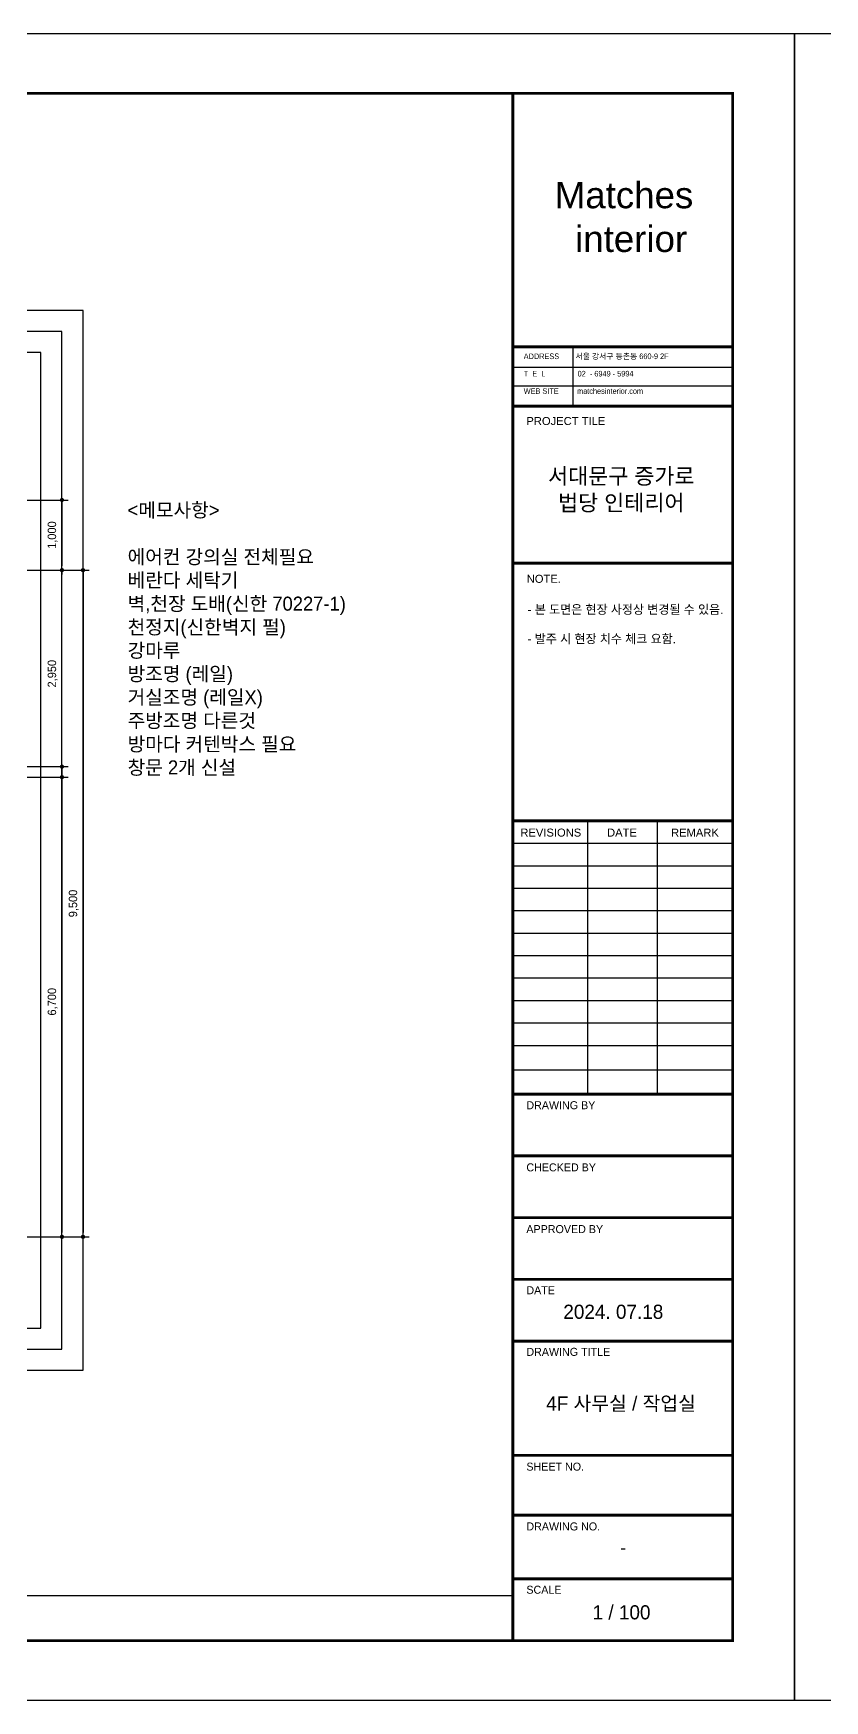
# Model space of a CAD drawing. Header units: millimetres. Extents: x -224448 to 1592092, y -164641 to 319001.
# Drawn here: x 204218 to 215490, y 146190 to 169950 of the extents above; entities that cross this region are included whole.
import ezdxf
from ezdxf.enums import TextEntityAlignment as Align

# ---------------------------------------------------------------- set-up
doc = ezdxf.new("R2010")
doc.units = ezdxf.units.MM
doc.layers.get('Defpoints').update_dxf_attribs({"color": 35})
for name, color, linetype in [('DIM', 3, 'Continuous'), ('I-TEXT', 7, 'Continuous'), ('I_FORMAT', 7, 'Continuous'), ('Layer 1', 7, 'Continuous')]:
    doc.layers.add(name, color=color, linetype=linetype)
doc.styles.add('HY울릉도', font='')
doc.styles.add('IABU-글꼴스타일', font='')
doc.styles.add('NTOP', font='Dotum.ttf')
doc.styles.add('sim', font='')
doc.styles.get("Standard").update_dxf_attribs({"font": 'arial.ttf'})
doc.styles.add('주석', font='arial.ttf')
doc.styles.get('HY울릉도').set_extended_font_data('HY울릉도L')
doc.styles.get('IABU-글꼴스타일').set_extended_font_data('HY울릉도L')
doc.styles.get('sim').set_extended_font_data('Pretendard Variable Light')
doc.dimstyles.new('IABC-100 (SUB)', dxfattribs={"dimscale": 60, "dimtxt": 2, "dimasz": 1, "dimexe": 1.5, "dimexo": 2, "dimgap": 1, "dimtad": 1, "dimdec": 0, "dimdsep": 46, "dimlunit": 6, "dimtxsty": 'IABU-글꼴스타일', "dimblk": '1234_Dot', "dimcen": 1, "dimclrd": 4, "dimclre": 4, "dimclrt": 7, "dimadec": 0, "dimazin": 0, "dimtfac": 1, "dimtdec": 0, "dimtix": 1, "dimtmove": 2, "dimatfit": 3, "dimldrblk": '1234_Dot', "dimfxl": 2, "dimtolj": 1, "dimtzin": 0, "dimarcsym": 0})
doc.dimstyles.new('ISO-25', dxfattribs={"dimtxt": 2.5, "dimasz": 2.5, "dimexe": 1.25, "dimexo": 0.625, "dimtad": 1, "dimtxsty": 'Standard', "dimcen": 2.5, "dimadec": 0, "dimazin": 0, "dimtfac": 1, "dimtmove": 0, "dimatfit": 3, "dimfxl": 1, "dimarcsym": 0})

# ---------------------------------------------------------------- blocks, each defined once
blk = doc.blocks.new('*D438')
at = {"layer": 'Defpoints', "color": 0, "lineweight": -2, "transparency": 16777216}
for p, q in [((203726, 159350), (204626, 159350)), ((204625, 152803), (204625, 159348)), ((203726, 152800), (204626, 152800))]:
    blk.add_line(p, q, dxfattribs=at)
at = {"layer": 'Defpoints', "color": 0, "transparency": 16777216}
for p in [(203725, 159350), (204625, 159350), (203725, 152800)]:
    blk.add_point(p, dxfattribs=at)
for points in [[(204624, 159348), (204625, 159348), (204625, 159350)], [(204624, 152803), (204625, 152803), (204625, 152800)]]:
    blk.add_solid(points, dxfattribs=at)
at = {"layer": 'Defpoints', "color": 0, "transparency": 16777216, "insert": (204623, 156075), "char_height": 2.5, "attachment_point": 5, "rotation": 90}
blk.add_mtext('6550', dxfattribs=at)
blk = doc.blocks.new('1234_Dot')
at = {"color": 0, "linetype": 'ByBlock', "lineweight": -2}
blk.add_line((-0.5, 0), (-1, 0), dxfattribs=at)
at = {"color": 0, "linetype": 'ByBlock', "const_width": 0.5}
blk.add_lwpolyline([(-0.25, 0, 1), (0.25, 0, 1)], format="xyb", close=True, dxfattribs=at)
blk = doc.blocks.new('*D439')
at = {"layer": 'Defpoints', "color": 0, "ltscale": 50, "transparency": 16777216}
for p in [(203725, 162300), (204625, 162300), (203725, 159350)]:
    blk.add_point(p, dxfattribs=at)
at = {"layer": 'DIM', "color": 4, "lineweight": -2, "ltscale": 50, "transparency": 16777216}
for p, q in [((203845, 162300), (204715, 162300)), ((204625, 159410), (204625, 162240)), ((203845, 159350), (204715, 159350))]:
    blk.add_line(p, q, dxfattribs=at)
at = {"layer": 'DIM', "color": 4, "lineweight": -2, "ltscale": 50, "transparency": 16777216, "xscale": 60, "yscale": 60, "zscale": 60}
for p, rotation in [((204625, 162300), 90), ((204625, 159350), 270)]:
    blk.add_blockref('1234_Dot', p, dxfattribs=dict(at, rotation=rotation))
at = {"layer": 'DIM', "color": 7, "ltscale": 50, "transparency": 16777216, "insert": (204493, 160825), "char_height": 120, "attachment_point": 5, "rotation": 90, "style": 'IABU-글꼴스타일'}
blk.add_mtext('\\A1;2,950', dxfattribs=at)
blk = doc.blocks.new('*D440')
at = {"layer": 'Defpoints', "color": 0, "ltscale": 50, "transparency": 16777216}
for p in [(203725, 163300), (203725, 162300), (204625, 162300)]:
    blk.add_point(p, dxfattribs=at)
at = {"layer": 'DIM', "color": 4, "lineweight": -2, "ltscale": 50, "transparency": 16777216}
for p, q in [((203845, 163300), (204715, 163300)), ((204625, 163240), (204625, 162360)), ((203845, 162300), (204715, 162300))]:
    blk.add_line(p, q, dxfattribs=at)
at = {"layer": 'DIM', "color": 4, "lineweight": -2, "ltscale": 50, "transparency": 16777216, "xscale": 60, "yscale": 60, "zscale": 60}
for p, rotation in [((204625, 163300), 90), ((204625, 162300), 270)]:
    blk.add_blockref('1234_Dot', p, dxfattribs=dict(at, rotation=rotation))
at = {"layer": 'DIM', "color": 7, "ltscale": 50, "transparency": 16777216, "insert": (204493, 162800), "char_height": 120, "attachment_point": 5, "rotation": 90, "style": 'IABU-글꼴스타일'}
blk.add_mtext('\\A1;1,000', dxfattribs=at)
blk = doc.blocks.new('*D425')
at = {"layer": 'Defpoints', "color": 0, "ltscale": 50, "transparency": 16777216}
for p in [(203725, 162300), (203725, 152800), (204925, 152800)]:
    blk.add_point(p, dxfattribs=at)
at = {"layer": 'DIM', "color": 4, "lineweight": -2, "ltscale": 50, "transparency": 16777216}
for p, q in [((203845, 162300), (205015, 162300)), ((204925, 162240), (204925, 152860)), ((203845, 152800), (205015, 152800))]:
    blk.add_line(p, q, dxfattribs=at)
at = {"layer": 'DIM', "color": 4, "lineweight": -2, "ltscale": 50, "transparency": 16777216, "xscale": 60, "yscale": 60, "zscale": 60}
for p, rotation in [((204925, 162300), 90), ((204925, 152800), 270)]:
    blk.add_blockref('1234_Dot', p, dxfattribs=dict(at, rotation=rotation))
at = {"layer": 'DIM', "color": 7, "ltscale": 50, "transparency": 16777216, "insert": (204793, 157550), "char_height": 120, "attachment_point": 5, "rotation": 90, "style": 'IABU-글꼴스타일'}
blk.add_mtext('\\A1;9,500', dxfattribs=at)
blk = doc.blocks.new('*D426')
at = {"layer": 'Defpoints', "color": 0, "ltscale": 50, "transparency": 16777216}
for p in [(203725, 159500), (203725, 152800), (204625, 152800)]:
    blk.add_point(p, dxfattribs=at)
at = {"layer": 'DIM', "color": 4, "lineweight": -2, "ltscale": 50, "transparency": 16777216}
for p, q in [((203845, 159500), (204715, 159500)), ((204625, 159440), (204625, 152860)), ((203845, 152800), (204715, 152800))]:
    blk.add_line(p, q, dxfattribs=at)
at = {"layer": 'DIM', "color": 4, "lineweight": -2, "ltscale": 50, "transparency": 16777216, "xscale": 60, "yscale": 60, "zscale": 60}
for p, rotation in [((204625, 159500), 90), ((204625, 152800), 270)]:
    blk.add_blockref('1234_Dot', p, dxfattribs=dict(at, rotation=rotation))
at = {"layer": 'DIM', "color": 7, "ltscale": 50, "transparency": 16777216, "insert": (204493, 156150), "char_height": 120, "attachment_point": 5, "rotation": 90, "style": 'IABU-글꼴스타일'}
blk.add_mtext('\\A1;6,700', dxfattribs=at)

msp = doc.modelspace()

# ---------------------------------------------------------------- linework, layer by layer
at = {"layer": 'Defpoints'}
for points in [[(181460, 169950.153), (215060, 169950.153), (215060, 146190.153), (181460, 146190.153)], [(215060, 169950.153), (248660, 169950.153), (248660, 146190.153), (215060, 146190.153)], [(204924.894, 166000.492), (188624.894, 166000.492), (188624.894, 150900.492), (204924.894, 150900.492)], [(204624.894, 165700.492), (188924.894, 165700.492), (188924.894, 151200.492), (204624.894, 151200.492)], [(204324.894, 165400.492), (189224.894, 165400.492), (189224.894, 151500.492), (204324.894, 151500.492)]]:
    msp.add_lwpolyline(points, close=True, dxfattribs=at)
at = {"layer": 'I_FORMAT'}
for p, q in [((211903.173, 165483.348), (211903.173, 164637.188)), ((211047.896, 165195.014), (214179.921, 165195.014)), ((211047.975, 164926.214), (214183.628, 164926.214)), ((213108.598, 154833.065), (213108.598, 158728.489)), ((212116.407, 154819.872), (212116.407, 158715.296)), ((211047.975, 158408.489), (214180, 158408.489)), ((211047.975, 158088.489), (214180, 158088.489)), ((211047.975, 157768.489), (214180, 157768.489)), ((211047.975, 157448.489), (214180, 157448.489)), ((211047.975, 157128.489), (214180, 157128.489)), ((211047.975, 156808.489), (214180, 156808.489)), ((211047.975, 156488.489), (214180, 156488.489)), ((211047.975, 156168.489), (214180, 156168.489)), ((211047.975, 155848.489), (214180, 155848.489)), ((211047.975, 155528.489), (214180, 155528.489)), ((211047.975, 155180.777), (214180, 155180.777)), ((211047.975, 147685.353), (182340, 147685.353))]:
    msp.add_line(p, q, dxfattribs=at)
for points, const_width in [([(211047.975, 147045.353), (182340, 147045.353), (182340, 169094.953), (211047.975, 169094.953)], 40.174), ([(211047.975, 169094.953), (211047.975, 147038.544)], 40.174), ([(211047.975, 169094.953), (214180, 169094.953), (214180, 147045.353), (211047.975, 147045.353)], 40.174), ([(211047.975, 165483.348), (214180, 165483.348)], 40.174), ([(211047.975, 164637.88), (214174.834, 164637.88)], 40.174), ([(211047.975, 162399.607), (214180, 162399.607)], 40.174), ([(211047.975, 158728.489), (214180, 158728.489)], 40.174), ([(211047.975, 154833.065), (214180, 154833.065)], 40.174), ([(214180, 154833.065), (211380, 154833.065)], 16), ([(211047.975, 153953.065), (214180, 153953.065)], 40.174), ([(211047.975, 153073.065), (214180, 153073.065)], 40.174), ([(211047.975, 152193.065), (214180, 152193.065)], 40.174), ([(211047.975, 151313.065), (214180, 151313.065)], 40.174), ([(211047.975, 149685.353), (214180, 149685.353)], 40.174), ([(211380, 149685.353), (214180, 149685.353)], 24), ([(211047.975, 148833.065), (214180, 148833.065)], 40.174), ([(211380, 148833.065), (214180, 148833.065)], 24), ([(211047.975, 147925.353), (214180, 147925.353)], 40.174), ([(211380, 147925.353), (214180, 147925.353)], 24)]:
    msp.add_lwpolyline(points, dxfattribs=dict(at, const_width=const_width))

# ---------------------------------------------------------------- texts
at = {"layer": 'I-TEXT', "color": 0, "insert": (205560, 163256.584), "char_height": 200, "width": 3178.397, "attachment_point": 1, "style": 'NTOP'}
msp.add_mtext('\\pxsm1;<메모사항>\\P\\ps*;\\P에어컨 강의실 전체필요\\P베란다 세탁기\\P벽,천장 도배(신한 70227-1)\\P천정지(신한벽지 펄)\\P강마루\\P방조명 (레일)\\P거실조명 (레일X)\\P주방조명 다른것\\P방마다 커텐박스 필요\\P창문 2개 신설', dxfattribs=at)
at = {"layer": 'I_FORMAT'}
for s, height, p in [('PROJECT TILE', 114.03042, (211240.905, 164368.439)), ('NOTE.', 114.0304, (211246.071, 162120.08))]:
    msp.add_text(s, height=height, dxfattribs=at).set_placement(p)
for s, p in [('REVISIONS', (211588.842, 158560.571)), ('DATE', (212602.748, 158560.571)), ('REMARK', (213642.446, 158559.88))]:
    msp.add_text(s, height=114.0304, dxfattribs=at).set_placement(p, align=Align.MIDDLE_CENTER)
at = {"layer": 'I_FORMAT', "style": 'sim'}
for s, height, p in [('DRAWING BY', 114.0304, (211240.905, 154618.259)), ('CHECKED BY', 114.0304, (211240.905, 153732.821)), ('APPROVED BY', 114.03042, (211240.905, 152852.821)), ('DATE', 114.0304, (211240.905, 151981.792)), ('2024. 07.18', 201.6, (211767.425, 151631.206)), ('DRAWING TITLE', 114.03042, (211240.905, 151103.808)), ('SHEET NO.', 114.0304, (211240.905, 149468.213)), ('DRAWING NO.', 114.03042, (211240.905, 148615.924)), ('SCALE', 114.0304, (211240.905, 147713.735))]:
    msp.add_text(s, height=height, dxfattribs=at).set_placement(p)
msp.add_text('-', height=201.6, dxfattribs=at).set_placement((212620.093, 148374.287), align=Align.MIDDLE_CENTER)
at = {"layer": 'I_FORMAT', "insert": (211203.179, 165387.79), "char_height": 114.030418, "width": 3215.12084, "attachment_point": 1, "line_spacing_factor": 0.93}
msp.add_mtext('{\\fGulim|b0|i0|c129|p50;\\H0.7x;ADDRESS        서울 강서구 등촌동 660-9 2F\\P\\fArial|b0|i0|c129|p34;\\P\\fGulim|b0|i0|c129|p50;T  E  L  \\fArial|b0|i0|c129|p34;          \\fArial|b0|i0|c0|p34;   \\fGulim|b0|i0|c129|p50;02  - 6949 - 5994\\P\\fArial|b0|i0|c129|p34;\\P\\fGulim|b0|i0|c129|p50;WEB SITE         matchesinterior.com}', dxfattribs=at)
at = {"layer": 'I_FORMAT', "insert": (212593.195, 163438.6), "char_height": 228.06084, "width": 7049.60658, "attachment_point": 5}
msp.add_mtext('{\\fPretendard Variable SemiBold|b0|i0|c129|p2;서대문구 증가로\\P법당 인테리어}', dxfattribs=at)
at = {"layer": 'I_FORMAT', "linetype": 'ByBlock', "insert": (211258.064, 161802.658), "char_height": 125.43346, "width": 2771.88373, "attachment_point": 1, "style": 'HY울릉도'}
msp.add_mtext('{\\fPretendard Variable Light|b0|i0|c129|p2;- 본 도면은 현장 사정상 변경될 수 있음.\\P\\P- 발주 시 현장 치수 체크 요함.}', dxfattribs=at)
at = {"layer": 'I_FORMAT', "char_height": 201.6, "width": 3701.04345, "attachment_point": 5, "style": 'sim'}
for s, insert in [('4F 사무실 / 작업실', (212589.839, 150415.022)), ('1 / 100', (212596.701, 147447.63))]:
    msp.add_mtext(s, dxfattribs=dict(at, insert=insert))
at = {"layer": 'Layer 1', "color": 250, "insert": (211645.117, 166829.17), "char_height": 373.824, "attachment_point": 7, "style": '주석'}
msp.add_mtext('Matches\\P  interior', dxfattribs=at)

# ---------------------------------------------------------------- dimensions: what is measured, and where the dimension line sits
at = {"layer": 'Defpoints'}
dim = msp.add_linear_dim(base=(204624.894, 159350.492), p1=(203724.894, 152800.492), p2=(203724.894, 159350.492), angle=90, dimstyle='ISO-25', dxfattribs=at)
dim.commit()
dim.dimension.update_dxf_attribs({"geometry": '*D438', "text_midpoint": (204622.993, 156075.492)})
at = {"layer": 'DIM', "ltscale": 50}
for base, p1, p2, picture, middle in [((204624.894, 162300.492), (203724.894, 163300.492), (203724.894, 162300.492), '*D440', (204493.466, 162800.492)), ((204624.894, 162300.492), (203724.894, 159350.492), (203724.894, 162300.492), '*D439', (204493.466, 160825.492)), ((204924.894, 152800.492), (203724.894, 162300.492), (203724.894, 152800.492), '*D425', (204793.466, 157550.492)), ((204624.894, 152800.492), (203724.894, 159500.492), (203724.894, 152800.492), '*D426', (204493.466, 156150.492))]:
    dim = msp.add_linear_dim(base=base, p1=p1, p2=p2, angle=90, dimstyle='IABC-100 (SUB)', dxfattribs=at)
    dim.commit()
    dim.dimension.update_dxf_attribs({"geometry": picture, "text_midpoint": middle})

doc.saveas('drawing.dxf')
